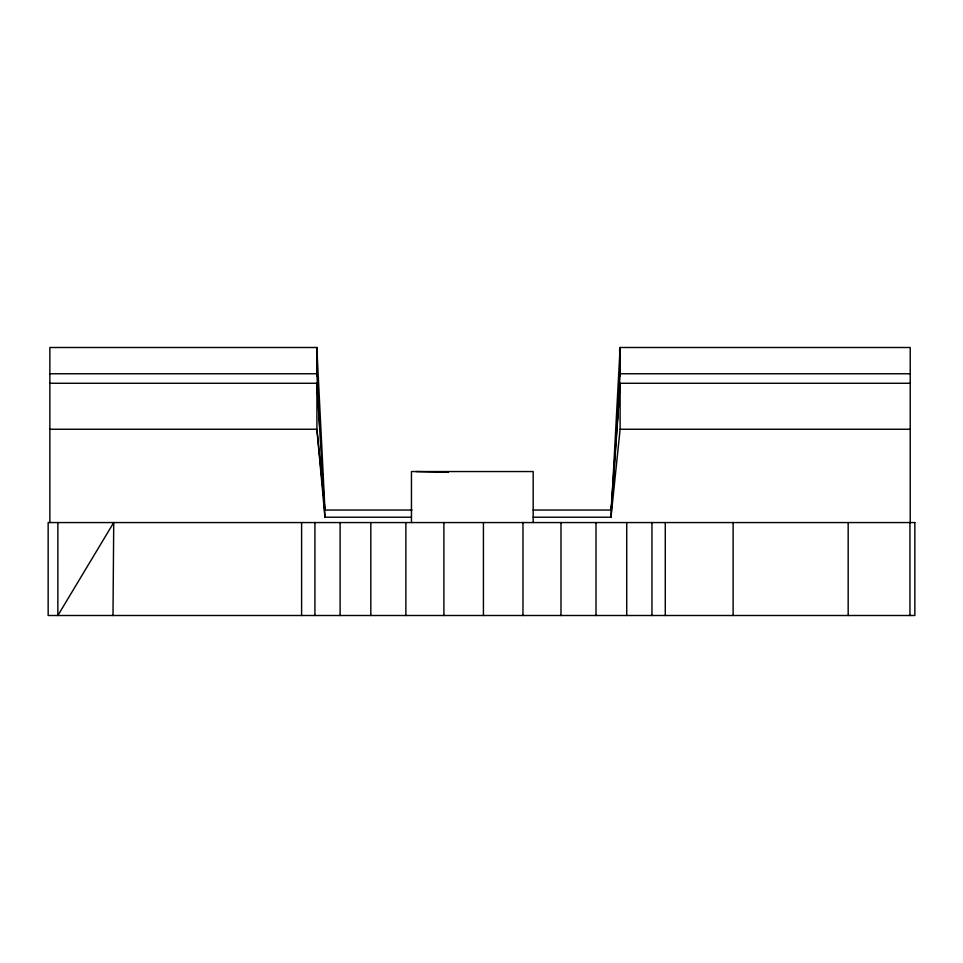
<?xml version="1.0" encoding="UTF-8"?>
<svg xmlns="http://www.w3.org/2000/svg" width="963" height="963" viewBox="0 0 963 963"><rect width="100%" height="100%" fill="white"/><g stroke="black" fill="none" stroke-linecap="round" stroke-linejoin="round"><path stroke-width="1.44" d="M301.6 615.501L301.6 522.56M112.996 615.501L113.73 522.56L57.864 615.501L57.864 522.56M319.74 427.849L317.008 375.931L316.911 347.499L49.859 347.499L49.859 522.56M616.91 427.849L620.112 373.752L620.112 347.499L910.216 347.499L910.216 522.56M533.177 517.215L611.011 517.215L620.112 347.499M533.141 510.041L611.011 510.041L620.112 383.274L910.216 383.274M620.112 429.245L611.011 517.215L620.112 383.274L620.112 429.245L910.216 429.245M611.011 510.041L612.011 501.229M49.859 373.752L316.911 373.752L317.008 375.931M620.112 373.752L910.216 373.752M49.859 383.274L316.911 383.274L324.964 517.215L411.454 517.215M49.859 429.245L316.911 429.245L324.964 510.041L412.044 510.041M316.911 349.22L324.964 510.041M415.799 471.545L448.481 472.339M324.964 517.215L316.911 429.245L316.911 383.274M619.63 349.22L620.016 375.931M909.951 522.56L909.951 615.501M848.174 522.56L848.174 615.501M733.12 522.56L733.12 615.501M665.277 522.56L665.277 615.501M651.951 522.56L651.951 615.501M626.732 522.56L626.732 615.501M596.013 522.56L596.013 615.501M560.984 522.56L560.984 615.501M533.177 522.56L533.177 471.545L411.454 471.545L411.454 522.56M522.969 522.56L522.969 615.501M483.426 522.56L483.426 615.501M443.895 522.56L443.895 615.501M405.868 522.56L405.868 615.501M370.827 522.56L370.827 615.501M340.12 522.56L340.12 615.501M316.911 347.499L316.911 373.752M314.913 522.56L314.913 615.501M914.85 522.56L48.15 522.56L48.15 615.501L914.85 615.501L914.85 522.56"/></g></svg>
